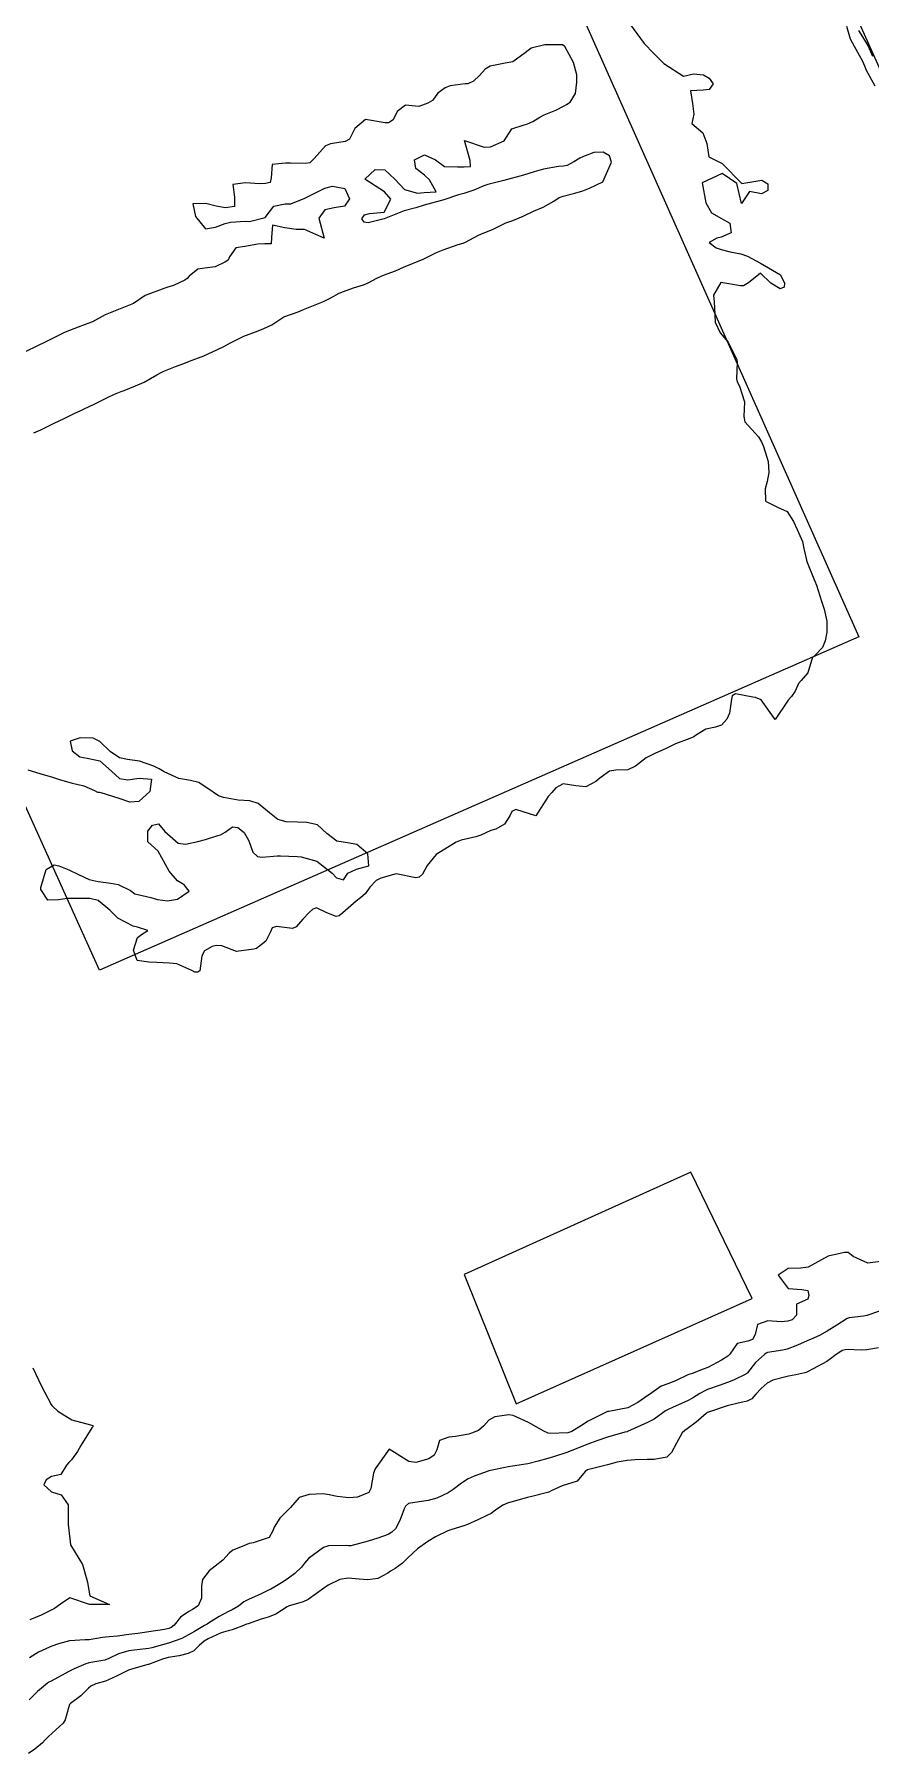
# Model space of a CAD drawing. Header units: metres. Extents: x 307586 to 320046, y 7427249 to 7434250.
# Drawn here: x 317760.3 to 317844.5, y 7431110 to 7431283.3 of the extents above; entities that cross this region are included whole.
import ezdxf

# ---------------------------------------------------------------- set-up
doc = ezdxf.new("R2010")
doc.units = ezdxf.units.M
doc.header["$MEASUREMENT"] = 0
doc.layers.add('Curvas de Nivel 1m', color=11, linetype='Continuous')
doc.layers.add('Edificações', color=30, linetype='Continuous')

msp = doc.modelspace()

# ---------------------------------------------------------------- linework, layer by layer
at = {"layer": 'Curvas de Nivel 1m', "flags": 128}
for points, elevation in [([(317820.25, 7431284.39), (317821.72, 7431282.37), (317822.71, 7431281.36), (317823.7, 7431280.34), (317825.69, 7431279.07), (317826.69, 7431279.31), (317827.69, 7431279.2), (317828.26, 7431278.86), (317828.66, 7431278.29), (317828.26, 7431277.71), (317827.67, 7431277.65), (317826.4, 7431277.59), (317826.59, 7431276.31), (317826.73, 7431275.23), (317826.51, 7431274.31), (317827.62, 7431273.35), (317828.03, 7431272.29), (317828.23, 7431270.93), (317829.58, 7431270.27), (317831.56, 7431268.25), (317833.57, 7431268.6), (317834.18, 7431268.21), (317834.2, 7431267.56), (317833.55, 7431267.2), (317832.35, 7431267.44), (317831.53, 7431266.25), (317831.06, 7431268.26), (317829.57, 7431269.27), (317827.56, 7431268.3), (317827.93, 7431266.29), (317828.52, 7431265.29), (317829.52, 7431264.73), (317830.36, 7431264.26), (317830.5, 7431263.26), (317829.49, 7431262.84), (317829.04, 7431262.73), (317828.26, 7431262.29), (317828.98, 7431261.78), (317829.48, 7431261.61), (317830.38, 7431261.36), (317831.47, 7431261.15), (317832.14, 7431260.91), (317833.46, 7431260.22), (317835.45, 7431259.05), (317835.85, 7431258.2), (317835.83, 7431257.8), (317835.43, 7431257.62), (317834.49, 7431258.21), (317833.45, 7431259.22), (317832.23, 7431258.24), (317831.73, 7431257.95), (317831.44, 7431257.94), (317829.44, 7431258.27), (317828.71, 7431256.99), (317828.78, 7431256.28), (317828.82, 7431255.7), (317828.87, 7431254.28), (317829.38, 7431253.19), (317830.2, 7431252.26), (317831.07, 7431250.52), (317831.11, 7431250.25), (317831.02, 7431248.56), (317831.1, 7431248.25), (317831.32, 7431247.83), (317831.82, 7431246.24), (317831.78, 7431244.75), (317831.88, 7431244.24), (317833.25, 7431242.7), (317833.54, 7431242.22), (317833.74, 7431241.72), (317834.22, 7431240.21), (317834.3, 7431239.12), (317834.13, 7431238.21), (317833.92, 7431237.48), (317833.96, 7431236.21), (317835.17, 7431235.63), (317836.14, 7431235.17), (317836.77, 7431234.18), (317837.14, 7431233.36), (317837.68, 7431232.16), (317837.81, 7431231.47), (317838.13, 7431230.16), (317838.83, 7431228.41), (317838.93, 7431228.15), (317839.08, 7431227.76), (317839.6, 7431226.14), (317839.86, 7431225.33), (317840.14, 7431224.14), (317840.13, 7431223.03), (317839.95, 7431222.14), (317839.68, 7431221.47), (317838.99, 7431220.75), (317838.67, 7431220.47), (317838.58, 7431220.15), (317838.22, 7431218.91), (317837.56, 7431218.16), (317837.27, 7431217.86), (317836.95, 7431217.07), (317836.58, 7431216.54), (317836.23, 7431216.18), (317834.91, 7431214.2), (317833.52, 7431216.21), (317832.94, 7431216.42), (317832.68, 7431216.48), (317830.94, 7431216.8), (317830.6, 7431216.59), (317830.52, 7431216.25), (317830.32, 7431214.85), (317830.04, 7431214.26), (317829.5, 7431213.66), (317828.9, 7431213.43), (317827.93, 7431213.24), (317826.89, 7431212.59), (317826.71, 7431212.46), (317826.33, 7431212.3), (317824.88, 7431211.76), (317823.93, 7431211.28), (317822.87, 7431210.82), (317821.93, 7431210.35), (317820.85, 7431209.5), (317820.09, 7431209.14), (317818.85, 7431209.1), (317818.23, 7431209.02), (317817.38, 7431208.4), (317817.08, 7431208.16), (317816.84, 7431207.95), (317815.83, 7431207.42), (317814.83, 7431207.53), (317813.56, 7431207.72), (317812.83, 7431207.34), (317812.42, 7431206.87), (317812.05, 7431206.47), (317810.79, 7431204.49), (317808.8, 7431205.14), (317808.38, 7431204.93), (317808.17, 7431204.52), (317807.63, 7431203.67), (317806.77, 7431203.15), (317806.28, 7431203.02), (317805.25, 7431202.55), (317804.76, 7431202.38), (317803.28, 7431202.05), (317802.76, 7431201.85), (317800.74, 7431200.61), (317799.86, 7431199.49), (317799.37, 7431198.62), (317799.04, 7431198.31), (317798.72, 7431198.24), (317796.72, 7431198.65), (317795.17, 7431198.22), (317794.71, 7431197.97), (317794.08, 7431197.3), (317793.62, 7431196.69), (317793.14, 7431196.25), (317792.69, 7431195.91), (317791.34, 7431194.72), (317790.98, 7431194.42), (317790.67, 7431194.35), (317789.74, 7431194.74), (317788.68, 7431195.22), (317788.33, 7431195.1), (317787.97, 7431194.76), (317787.33, 7431194.09), (317786.65, 7431193.32), (317786.26, 7431193.16), (317784.65, 7431193.34), (317784.23, 7431193.22), (317784.05, 7431192.81), (317783.58, 7431191.87), (317782.63, 7431191.13), (317782.39, 7431191.06), (317780.62, 7431190.84), (317779.15, 7431191.39), (317778.63, 7431191.44), (317778.18, 7431191.32), (317777.41, 7431190.88), (317777.12, 7431190.39), (317776.92, 7431188.89), (317776.72, 7431188.76), (317776.59, 7431188.73), (317776.43, 7431188.73), (317776.13, 7431188.9), (317774.6, 7431189.59), (317773.89, 7431189.64), (317772.6, 7431189.72), (317771.81, 7431189.75), (317770.61, 7431189.91), (317770.24, 7431190.97), (317770.64, 7431192.23), (317771.04, 7431192.55), (317771.71, 7431192.95), (317770.65, 7431193.28), (317770.23, 7431193.38), (317768.66, 7431194.18), (317767.87, 7431195), (317766.68, 7431195.97), (317765.84, 7431196.18), (317764.68, 7431196.17), (317763.57, 7431196.17), (317762.68, 7431196.05), (317761.6, 7431195.99), (317760.9, 7431197.09), (317760.9, 7431197.29), (317761.45, 7431199.08), (317762.24, 7431199.55), (317762.72, 7431199.45), (317763.74, 7431199.05), (317764.71, 7431198.59), (317765.77, 7431198.09), (317766.7, 7431197.87), (317767.97, 7431197.72), (317768.7, 7431197.57), (317769.95, 7431196.98), (317770.37, 7431196.65), (317770.69, 7431196.58), (317772, 7431196.26), (317772.68, 7431196.06), (317773.68, 7431195.93), (317774.68, 7431196.12), (317775.87, 7431196.9), (317775.34, 7431197.55), (317774.7, 7431197.96), (317773.86, 7431198.93), (317772.74, 7431200.94), (317771.69, 7431201.89), (317771.7, 7431202.96), (317772.15, 7431203.57), (317772.77, 7431203.71), (317773.41, 7431202.93), (317774.75, 7431201.76), (317775.48, 7431201.64), (317776.75, 7431201.91), (317777.52, 7431202.12), (317778.76, 7431202.52), (317779.03, 7431202.6), (317779.48, 7431202.86), (317780.24, 7431203.39), (317780.77, 7431203.32), (317781.39, 7431202.84), (317781.89, 7431201.97), (317782.28, 7431200.83), (317782.74, 7431200.41), (317783.23, 7431200.33), (317784.74, 7431200.46), (317785.07, 7431200.46), (317786.74, 7431200.39), (317787.14, 7431200.36), (317788.73, 7431199.93), (317790.28, 7431198.73), (317790.72, 7431198.25), (317791.4, 7431198.04), (317791.85, 7431198.71), (317792.73, 7431199.12), (317793.96, 7431199.46), (317793.87, 7431200.69), (317792.75, 7431201.63), (317791.82, 7431201.79), (317790.76, 7431201.96), (317789.75, 7431202.74), (317788.78, 7431203.59), (317787.71, 7431203.83), (317786.78, 7431203.85), (317785.65, 7431203.91), (317784.78, 7431204.14), (317783.94, 7431204.81), (317782.8, 7431205.75), (317781.97, 7431206), (317780.81, 7431206.1), (317779.33, 7431206.34), (317778.81, 7431206.51), (317778.29, 7431206.88), (317776.82, 7431207.85), (317775.99, 7431208.07), (317774.83, 7431208.26), (317773.33, 7431208.94), (317772.84, 7431209.23), (317772.29, 7431209.5), (317770.85, 7431210.03), (317769.66, 7431210.17), (317768.85, 7431210.34), (317767.89, 7431211), (317766.87, 7431212), (317766.17, 7431212.32), (317764.88, 7431212.37), (317763.88, 7431212.04), (317764.08, 7431211.05), (317764.85, 7431210.44), (317765.58, 7431210.31), (317766.85, 7431210.05), (317768.02, 7431209), (317768.83, 7431208.26), (317769.68, 7431208.12), (317770.83, 7431208.31), (317772.07, 7431208.19), (317771.89, 7431206.95), (317770.8, 7431205.95), (317769.89, 7431205.89), (317768.81, 7431206.24), (317767, 7431206.82), (317766.81, 7431206.85), (317766.67, 7431206.87), (317766.36, 7431207.02), (317765.28, 7431207.49), (317764.82, 7431207.6), (317764.11, 7431207.76), (317762.82, 7431208.14), (317762.11, 7431208.36), (317760.83, 7431208.73), (317759.64, 7431209.1)], 754), ([(317842.1, 7431284.12), (317842.47, 7431282.85), (317842.87, 7431282.11), (317843.71, 7431280.59), (317843.92, 7431280.1), (317844.11, 7431279.68), (317844.98, 7431278.09)], 753), ([(317843.31, 7431283.67), (317843.74, 7431283.03), (317844.29, 7431282.09), (317844.72, 7431281.09)], 752), ([(317760.2, 7431243.1), (317760.91, 7431243.43), (317761.25, 7431243.59), (317762.26, 7431244.08), (317763.27, 7431244.56), (317763.6, 7431244.72), (317764.27, 7431245.05), (317764.94, 7431245.38), (317765.28, 7431245.54), (317766.28, 7431246.02), (317767.29, 7431246.51), (317767.62, 7431246.67), (317768.33, 7431247), (317769.01, 7431247.28), (317769.3, 7431247.39), (317770.44, 7431247.84), (317771.31, 7431248.22), (317772.61, 7431248.95), (317773.05, 7431249.21), (317773.32, 7431249.34), (317774.47, 7431249.79), (317775.33, 7431250.12), (317775.91, 7431250.34), (317777.34, 7431250.89), (317778.73, 7431251.5), (317779.35, 7431251.83), (317780.02, 7431252.2), (317781.36, 7431252.85), (317782.8, 7431253.4), (317783.37, 7431253.62), (317784.18, 7431254.01), (317785.39, 7431254.8), (317786.86, 7431255.32), (317787.4, 7431255.54), (317788.74, 7431256.09), (317789.41, 7431256.35), (317789.68, 7431256.48), (317790.14, 7431256.74), (317790.97, 7431257.18), (317791.42, 7431257.37), (317792.43, 7431257.72), (317793.43, 7431258.04), (317793.91, 7431258.22), (317794.77, 7431258.69), (317795.21, 7431258.92), (317795.45, 7431259.01), (317796.66, 7431259.46), (317797.45, 7431259.8), (317799.46, 7431260.63), (317800.8, 7431261.28), (317801.47, 7431261.57), (317802.98, 7431262.09), (317803.48, 7431262.25), (317803.72, 7431262.34), (317804.15, 7431262.57), (317805.02, 7431263.04), (317805.49, 7431263.23), (317806.45, 7431263.6), (317807.51, 7431264.14), (317807.78, 7431264.27), (317808.47, 7431264.53), (317809.52, 7431264.96), (317810.57, 7431265.45), (317811.53, 7431265.87), (317812.63, 7431266.47), (317813.16, 7431266.84), (317813.54, 7431266.97), (317814.73, 7431267.26), (317815.55, 7431267.5), (317816.22, 7431267.77), (317817.56, 7431268.42), (317818.43, 7431270.41), (317818.22, 7431271.04), (317817.59, 7431271.42), (317816.65, 7431271.37), (317815.59, 7431270.97), (317815.22, 7431270.81), (317814.64, 7431270.45), (317813.97, 7431270.06), (317813.58, 7431270.01), (317813.08, 7431269.97), (317811.57, 7431269.69), (317810.63, 7431269.44), (317809.57, 7431269.1), (317807.56, 7431268.54), (317805.96, 7431268.16), (317805.55, 7431268.03), (317804.55, 7431267.57), (317803.54, 7431267.23), (317803.01, 7431267.12), (317801.53, 7431266.61), (317799.53, 7431266.05), (317798.69, 7431265.81), (317797.52, 7431265.49), (317795.51, 7431264.68), (317793.91, 7431264.3), (317793.51, 7431264.34), (317793.26, 7431264.7), (317793.52, 7431265.09), (317794.05, 7431265.23), (317795.52, 7431265.35), (317796.2, 7431266.67), (317795.54, 7431267.41), (317793.56, 7431268.7), (317794.6, 7431269.66), (317795.57, 7431269.63), (317796.6, 7431268.67), (317797.55, 7431267.64), (317798.89, 7431267.29), (317799.54, 7431267.33), (317800.75, 7431267.42), (317800.1, 7431268.62), (317799.57, 7431269.08), (317798.7, 7431269.77), (317798.58, 7431270.65), (317799.59, 7431271.13), (317800.68, 7431270.62), (317801.58, 7431269.98), (317802.91, 7431269.92), (317803.58, 7431269.93), (317804.2, 7431269.95), (317804.17, 7431270.57), (317803.6, 7431272.58), (317805.6, 7431271.91), (317806.22, 7431271.93), (317807.6, 7431272.54), (317808.38, 7431273.77), (317809.63, 7431274.16), (317809.91, 7431274.22), (317810.5, 7431274.5), (317811.19, 7431274.94), (317811.64, 7431275.16), (317812.81, 7431275.64), (317813.65, 7431276.09), (317813.89, 7431276.22), (317814.26, 7431276.45), (317814.79, 7431277.32), (317814.94, 7431278.45), (317814.93, 7431279.21), (317814.59, 7431280.45), (317813.72, 7431282.06), (317813.49, 7431282.23), (317811.72, 7431282.22), (317810.34, 7431281.88), (317809.71, 7431281.42), (317808.48, 7431280.53), (317807.7, 7431280.37), (317806.19, 7431280.07), (317805.7, 7431279.79), (317805.11, 7431279.15), (317804.52, 7431278.57), (317803.95, 7431278.31), (317803.68, 7431278.29), (317802.16, 7431278.11), (317801.67, 7431277.91), (317800.91, 7431277.37), (317800.4, 7431276.62), (317799.93, 7431276.35), (317799.65, 7431276.24), (317799.02, 7431276.01), (317797.65, 7431276.16), (317796.81, 7431275.5), (317796.42, 7431274.67), (317795.95, 7431274.35), (317795.63, 7431274.35), (317793.63, 7431274.7), (317792.55, 7431273.78), (317792.02, 7431272.72), (317791.6, 7431272.47), (317790.09, 7431272.25), (317789.6, 7431272.03), (317788.47, 7431270.77), (317788.03, 7431270.32), (317787.58, 7431270.28), (317786.07, 7431270.3), (317785.58, 7431270.3), (317784.24, 7431270.15), (317784.14, 7431268.81), (317784.03, 7431268.34), (317783.55, 7431268.24), (317782.94, 7431268.22), (317781.55, 7431268.31), (317780.26, 7431268.15), (317780.43, 7431266.86), (317780.44, 7431265.94), (317779.52, 7431265.8), (317778.59, 7431265.95), (317777.53, 7431266.23), (317776.24, 7431266.2), (317776.51, 7431264.91), (317777.49, 7431263.68), (317778.52, 7431263.86), (317779.5, 7431264.22), (317780.02, 7431264.35), (317781.51, 7431264.44), (317781.94, 7431264.41), (317783.51, 7431264.82), (317784.39, 7431265.95), (317785.53, 7431266.21), (317786.11, 7431266.21), (317787.53, 7431266.78), (317789.54, 7431267.78), (317790.29, 7431267.99), (317791.55, 7431267.75), (317792.03, 7431266.72), (317791.53, 7431265.98), (317790.49, 7431265.78), (317789.52, 7431265.59), (317788.94, 7431264.76), (317789.48, 7431262.75), (317787.5, 7431263.61), (317786.66, 7431263.62), (317785.5, 7431263.77), (317784.27, 7431264.05), (317784.15, 7431262.81), (317784.13, 7431262.16), (317783.48, 7431262.17), (317782.77, 7431262.12), (317781.47, 7431261.9), (317780.58, 7431261.75), (317779.91, 7431260.87), (317779.79, 7431260.53), (317779.45, 7431260.31), (317778.49, 7431259.84), (317777.45, 7431259.71), (317776.73, 7431259.63), (317775.87, 7431258.92), (317775.67, 7431258.67), (317775.43, 7431258.51), (317774.35, 7431258), (317773.42, 7431257.7), (317771.41, 7431256.97), (317770.24, 7431256.15), (317769.4, 7431255.83), (317767.39, 7431255.02), (317766.12, 7431254.29), (317765.38, 7431254.03), (317764.66, 7431253.76), (317763.37, 7431253.25), (317763.23, 7431253.2), (317762.97, 7431253.07), (317761.35, 7431252.25), (317760.57, 7431251.88), (317759.34, 7431251.29)], 754), ([(317845.8, 7431159.6), (317844.26, 7431159.41), (317842.78, 7431160.09), (317842.27, 7431160.5), (317841.9, 7431160.48), (317840.26, 7431160.12), (317838.25, 7431159.02), (317837.5, 7431158.91), (317836.25, 7431158.87), (317835.24, 7431158.19), (317836.22, 7431156.84), (317837.61, 7431156.77), (317838.22, 7431156.64), (317838.33, 7431156.15), (317838.21, 7431155.79), (317837.08, 7431155.29), (317837.08, 7431154.16), (317836.65, 7431153.71), (317836.19, 7431153.55), (317835.52, 7431153.51), (317834.19, 7431153.61), (317833.15, 7431153.24), (317832.9, 7431152.21), (317832.65, 7431151.73), (317832.16, 7431151.54), (317831.09, 7431151.3), (317830.34, 7431150.24), (317830.26, 7431150.12), (317830.14, 7431150.02), (317829.5, 7431149.62), (317828.13, 7431148.89), (317827.68, 7431148.72), (317826.56, 7431148.29), (317826.23, 7431148.18), (317826.12, 7431148.14), (317824.88, 7431147.54), (317824.11, 7431147.26), (317823.43, 7431147), (317822.5, 7431146.34), (317822.26, 7431146.17), (317822.09, 7431146.06), (317821.08, 7431145.36), (317820.08, 7431144.84), (317818.15, 7431144.47), (317818.07, 7431144.47), (317818.01, 7431144.46), (317817.88, 7431144.39), (317816.67, 7431143.8), (317816.06, 7431143.48), (317815.41, 7431143.06), (317814.43, 7431142.43), (317814.04, 7431142.32), (317812.25, 7431142.24), (317812.04, 7431142.27), (317811.61, 7431142.46), (317810.06, 7431143.36), (317808.53, 7431144.04), (317808.07, 7431144.12), (317806.67, 7431143.92), (317806.06, 7431143.57), (317805.57, 7431143.02), (317805.01, 7431142.55), (317804.04, 7431142.16), (317802.69, 7431141.92), (317802.04, 7431141.86), (317801.09, 7431141.54), (317800.81, 7431140.59), (317800.55, 7431140.07), (317800.01, 7431139.68), (317798.69, 7431139.3), (317798.01, 7431139.42), (317796.02, 7431140.65), (317794.6, 7431138.67), (317794.44, 7431138.23), (317794.18, 7431136.68), (317793.97, 7431136.29), (317792.82, 7431135.83), (317791.96, 7431135.76), (317790.79, 7431135.88), (317789.97, 7431136.07), (317789.38, 7431136.14), (317787.97, 7431136.1), (317786.94, 7431135.78), (317786.06, 7431134.77), (317786.02, 7431134.7), (317785.95, 7431134.63), (317785.01, 7431133.71), (317784.44, 7431132.78), (317784.29, 7431132.42), (317783.91, 7431131.77), (317782.3, 7431131.21), (317781.91, 7431131.16), (317781.67, 7431131.06), (317781.21, 7431130.83), (317780.26, 7431130.47), (317779.89, 7431130.17), (317779.25, 7431129.48), (317778.49, 7431128.86), (317777.87, 7431128.38), (317777.22, 7431127.51), (317777.09, 7431126.88), (317777.09, 7431125.63), (317776.76, 7431124.88), (317776.21, 7431124.51), (317775.82, 7431124.31), (317774.99, 7431123.72), (317774.35, 7431122.9), (317774.03, 7431122.67), (317773.8, 7431122.58), (317773.37, 7431122.49), (317771.8, 7431122.25), (317770.67, 7431122.08), (317769.79, 7431121.96), (317768.62, 7431121.81), (317767.79, 7431121.73), (317767.13, 7431121.66), (317765.79, 7431121.45), (317765.37, 7431121.44), (317763.79, 7431121.34), (317762.69, 7431121.05), (317762.02, 7431120.81), (317761.78, 7431120.71), (317760.66, 7431120.18), (317759.76, 7431119.61)], 753), ([(317846.2, 7431154.83), (317844.26, 7431154.15), (317844.19, 7431154.13), (317844.15, 7431154.13), (317843.84, 7431154.08), (317842.38, 7431153.91), (317842.19, 7431153.84), (317841.14, 7431153.15), (317840.18, 7431152.55), (317839.38, 7431152.13), (317838.56, 7431151.75), (317838.16, 7431151.58), (317837.18, 7431151.13), (317836.15, 7431150.75), (317835.68, 7431150.65), (317834.15, 7431150.39), (317834.02, 7431150.32), (317833.85, 7431150.2), (317832.93, 7431149.41), (317832.12, 7431148.36), (317832.06, 7431148.28), (317831.98, 7431148.22), (317830.74, 7431147.6), (317830.11, 7431147.37), (317829.28, 7431147.07), (317828.1, 7431146.66), (317827.82, 7431146.55), (317827.34, 7431146.28), (317826.58, 7431145.8), (317826.09, 7431145.53), (317824.65, 7431144.88), (317824.08, 7431144.63), (317823.87, 7431144.52), (317823.61, 7431144.32), (317822.72, 7431143.68), (317822.06, 7431143.34), (317821.37, 7431143.03), (317820.04, 7431142.43), (317819.99, 7431142.41), (317819.76, 7431142.36), (317818.04, 7431141.88), (317816.94, 7431141.5), (317816.03, 7431141.16), (317814.26, 7431140.44), (317814.02, 7431140.34), (317812.59, 7431139.88), (317812.02, 7431139.71), (317811.02, 7431139.46), (317810.01, 7431139.19), (317808.45, 7431138.95), (317808.01, 7431138.89), (317807.7, 7431138.82), (317806.4, 7431138.53), (317806.07, 7431138.46), (317806, 7431138.44), (317804.59, 7431137.95), (317803.99, 7431137.67), (317803.32, 7431137.23), (317802.46, 7431136.58), (317802.17, 7431136.38), (317801.97, 7431136.25), (317800.83, 7431135.72), (317799.96, 7431135.48), (317798.6, 7431135.27), (317797.96, 7431135.17), (317797.67, 7431134.92), (317797.53, 7431134.63), (317797.11, 7431133.47), (317796.65, 7431132.64), (317796.28, 7431132.28), (317795.92, 7431132.07), (317794.88, 7431131.69), (317793.91, 7431131.4), (317792.14, 7431130.93), (317791.91, 7431130.91), (317791.67, 7431130.94), (317789.9, 7431130.9), (317789.41, 7431130.73), (317787.89, 7431129.63), (317787.49, 7431129.16), (317787.19, 7431128.76), (317786.51, 7431128.12), (317785.86, 7431127.66), (317785.33, 7431127.3), (317784.5, 7431126.78), (317784.08, 7431126.56), (317783.85, 7431126.44), (317783.11, 7431126.07), (317781.84, 7431125.5), (317781.38, 7431125.28), (317780.82, 7431124.83), (317780.21, 7431124.45), (317779.82, 7431124.28), (317778.88, 7431123.79), (317777.81, 7431123.12), (317777.66, 7431123.02), (317777.42, 7431122.87), (317776.4, 7431122.29), (317775.79, 7431121.93), (317775.11, 7431121.58), (317773.78, 7431121.09), (317773.18, 7431120.92), (317772.09, 7431120.63), (317771.78, 7431120.56), (317770.32, 7431120.41), (317769.77, 7431120.33), (317768.73, 7431120.02), (317767.76, 7431119.54), (317767.36, 7431119.39), (317765.75, 7431119.11), (317765.68, 7431119.09), (317765.46, 7431119.01), (317764.27, 7431118.5), (317763.74, 7431118.23), (317761.94, 7431117.27), (317761.73, 7431117.17), (317761.67, 7431117.13), (317761.58, 7431117.06), (317760.57, 7431116.22), (317759.72, 7431115.38)], 752), ([(317845.33, 7431150.88), (317844.15, 7431150.67), (317843.58, 7431150.65), (317842.15, 7431150.72), (317841.66, 7431150.59), (317840.94, 7431150.11), (317840.5, 7431149.76), (317840.14, 7431149.51), (317838.76, 7431148.77), (317838.13, 7431148.43), (317837.92, 7431148.35), (317836.99, 7431148.16), (317836.27, 7431148.02), (317836.12, 7431147.98), (317834.7, 7431147.61), (317834.11, 7431147.3), (317833.52, 7431146.79), (317832.98, 7431146.21), (317832.57, 7431145.74), (317832.09, 7431145.51), (317831.05, 7431145.26), (317830.08, 7431145.01), (317828.2, 7431144.39), (317828.07, 7431144.34), (317828.03, 7431144.31), (317827.97, 7431144.27), (317826.95, 7431143.39), (317826.05, 7431142.7), (317825.81, 7431142.53), (317825.54, 7431142.3), (317824.99, 7431141.26), (317824.48, 7431140.31), (317824.02, 7431139.86), (317822.72, 7431139.63), (317822.02, 7431139.62), (317820.8, 7431139.57), (317820.01, 7431139.52), (317818.99, 7431139.35), (317818.01, 7431139.08), (317817.48, 7431138.93), (317816, 7431138.57), (317815.76, 7431138.41), (317814.97, 7431137.44), (317813.98, 7431137.13), (317813.46, 7431136.97), (317812.36, 7431136.46), (317812.1, 7431136.34), (317811.97, 7431136.29), (317810.53, 7431135.92), (317809.97, 7431135.79), (317809, 7431135.53), (317807.96, 7431135.2), (317807.46, 7431135.02), (317806.72, 7431134.52), (317806.3, 7431134.17), (317805.94, 7431134), (317804.95, 7431133.53), (317803.93, 7431133.06), (317803.55, 7431132.93), (317802.33, 7431132.57), (317801.92, 7431132.43), (317800.68, 7431131.83), (317799.91, 7431131.35), (317798.86, 7431130.62), (317797.89, 7431129.7), (317797.36, 7431129.16), (317796.62, 7431128.64), (317796.16, 7431128.37), (317795.88, 7431128.16), (317794.89, 7431127.63), (317793.87, 7431127.48), (317793.01, 7431127.54), (317791.87, 7431127.64), (317791.06, 7431127.51), (317789.86, 7431126.94), (317789.72, 7431126.86), (317789.54, 7431126.72), (317787.84, 7431125.5), (317787.34, 7431125.26), (317785.83, 7431124.82), (317785.8, 7431124.8), (317785.75, 7431124.77), (317784.59, 7431124.02), (317783.82, 7431123.73), (317783.11, 7431123.51), (317781.81, 7431123.05), (317781.63, 7431123), (317781.16, 7431122.83), (317780.21, 7431122.43), (317779.8, 7431122.35), (317779.1, 7431122.15), (317777.79, 7431121.53), (317777.37, 7431121.29), (317776.88, 7431120.88), (317776.33, 7431120.33), (317775.77, 7431120.06), (317774.84, 7431119.82), (317773.76, 7431119.64), (317773.18, 7431119.5), (317771.75, 7431118.95), (317771.74, 7431118.96), (317771.69, 7431118.94), (317770.17, 7431118.53), (317769.75, 7431118.39), (317768.59, 7431117.82), (317767.74, 7431117.39), (317767.44, 7431117.28), (317766.46, 7431117), (317765.96, 7431116.78), (317765.73, 7431116.57), (317764.94, 7431115.79), (317763.91, 7431115.03), (317763.81, 7431114.93), (317763.71, 7431114.59), (317763.35, 7431113.37), (317763.15, 7431113.04), (317761.67, 7431111.68), (317761.36, 7431111.37), (317761.08, 7431111.07), (317760.3, 7431110.43), (317759.65, 7431109.97)], 751), ([(317760.11, 7431148.87), (317760.95, 7431147.07), (317761.96, 7431145.17), (317762.03, 7431145.06), (317762.07, 7431145), (317762.62, 7431144.5), (317764.05, 7431143.61), (317765.93, 7431143.12), (317766.04, 7431143.08), (317766.17, 7431143.01), (317766.14, 7431142.91), (317766.04, 7431142.81), (317764.95, 7431141.03), (317764.61, 7431140.43), (317764, 7431139.59), (317763.72, 7431139.32), (317763.51, 7431139.04), (317762.93, 7431138.11), (317761.98, 7431137.89), (317761.46, 7431137.58), (317761.22, 7431137.07), (317761.97, 7431136.35), (317762.96, 7431136.05), (317763.65, 7431135.03), (317763.66, 7431133.3), (317763.67, 7431133.03), (317763.69, 7431132.8), (317763.9, 7431131.03), (317765.12, 7431129.02), (317765.62, 7431127.24), (317765.64, 7431127.01), (317765.84, 7431125.88), (317767.83, 7431124.99), (317765.83, 7431125.01), (317763.84, 7431125.68), (317762.88, 7431125.04), (317762.29, 7431124.59), (317761.82, 7431124.35), (317760.95, 7431123.94), (317759.81, 7431123.44)], 754)]:
    msp.add_lwpolyline(points, dxfattribs=dict(at, elevation=elevation))
at = {"layer": 'Edificações'}
for points in [[(317867.86, 7431230.01), (317803.66, 7431372.99), (317845.28, 7431391.46), (317908.08, 7431248.26)], [(317703.12, 7431331.52), (317779.79, 7431365.3), (317843.34, 7431222.56), (317766.83, 7431188.95), (317703.9, 7431328.35)], [(317826.43, 7431168.57), (317803.58, 7431158.26), (317808.83, 7431145.23), (317832.6, 7431155.84)]]:
    msp.add_lwpolyline(points, close=True, dxfattribs=at)

doc.saveas('drawing.dxf')
